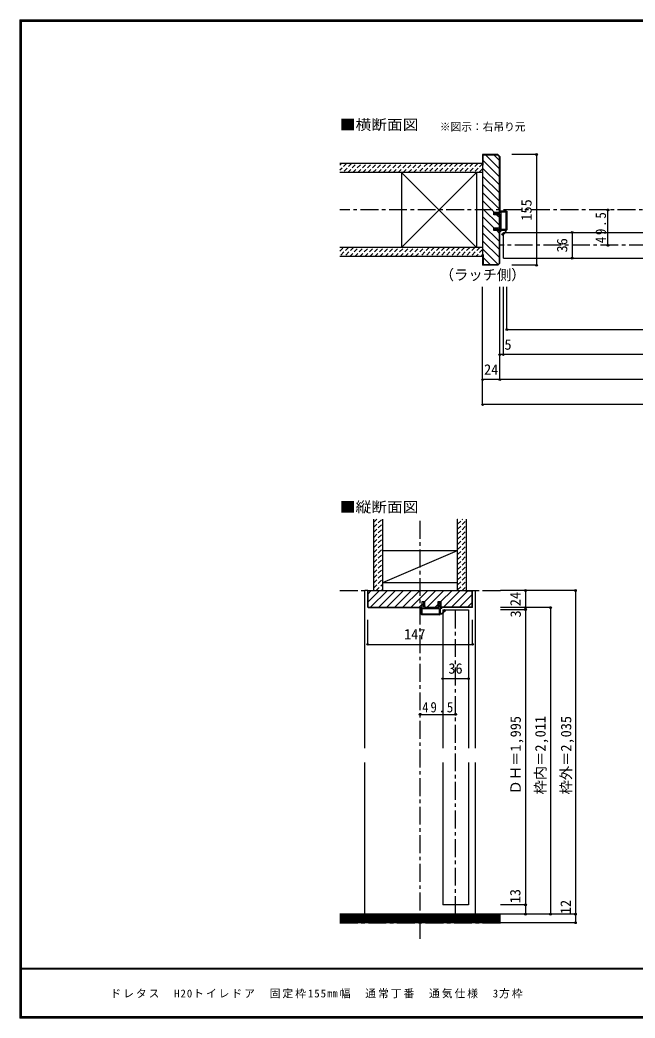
# Model space of a CAD drawing. Units: millimetres at full size, sheet at 1:5. Extents: x -973 to 977, y -718 to 696.
# Drawn here: x -973 to -112, y -701 to 696 of the extents above; entities that cross this region are included whole.
import ezdxf
from ezdxf.enums import TextEntityAlignment as Align

# ---------------------------------------------------------------- set-up
doc = ezdxf.new("R2010")
doc.units = ezdxf.units.MM
doc.header["$LTSCALE"] = 5
doc.header["$PDMODE"] = 32
doc.header["$PDSIZE"] = 2.5
doc.linetypes.add('CHAIN1', pattern=[8, 5, -1, 1, -1])
doc.linetypes.add('DASHED1', pattern=[1.8, 1.2, -0.6])
for name, color, linetype in [('0-0_補助線', 7, 'Continuous'), ('0-1_通り芯', 4, 'CHAIN1'), ('0-3_仕上げ', 2, 'Continuous'), ('0-4_枠', 3, 'Continuous'), ('0-6_扉', 6, 'Continuous'), ('0-A_文字', 3, 'Continuous'), ('0-B_寸法', 7, 'Continuous'), ('0-C_ハッチ', 4, 'DASHED1'), ('F-1_枠', 6, 'Continuous'), ('F-A_文字', 7, 'Continuous')]:
    doc.layers.add(name, color=color, linetype=linetype)
doc.styles.add('ＭＳ ゴシック', font='')
doc.styles.get('ＭＳ ゴシック').set_extended_font_data('MS Gothic')

# ---------------------------------------------------------------- blocks, each defined once
blk = doc.blocks.new('2')
at = {"layer": '0-0_補助線'}
for p, q in [((-9.846, -9.622), (-9.846, 15.078)), ((-8.846, 16.078), (0.354, 16.078)), ((-8.846, 15.878), (0.637, 15.878)), ((-8.446, 14.378), (-8.446, -8.922)), ((-8.146, 14.678), (-1.546, 14.678)), ((-1.246, 14.378), (-1.246, -8.922)), ((0.154, 11.653), (2.154, 11.653)), ((0.154, 11.653), (0.154, -8.497)), ((2.154, 10.953), (2.154, 11.653)), ((3.154, 11.653), (2.512, 10.83)), ((3.154, 11.653), (6.154, 11.653)), ((4.154, 13.753), (4.154, 13.053)), ((5.154, 13.053), (4.512, 13.876)), ((7.154, 13.053), (5.154, 13.053)), ((6.154, 10.953), (6.154, 11.653)), ((7.558, 12.258), (6.516, 10.835)), ((-1.48, -10.622), (-8.846, -10.622)), ((-1.546, -9.222), (-8.146, -9.222)), ((-1.189, -10.85), (-0.732, -12.694)), ((0.354, -12.922), (-0.441, -12.922)), ((0.154, -8.497), (2.154, -8.497)), ((4.154, -9.897), (0.154, -9.897)), ((0.154, -9.897), (0.154, -10.622)), ((0.154, -10.622), (0.645, -12.548)), ((2.154, -7.797), (2.154, -8.497)), ((3.154, -8.497), (2.512, -7.674)), ((3.154, -8.497), (6.154, -8.497)), ((4.154, -10.597), (4.154, -9.897)), ((5.154, -9.897), (4.512, -10.72)), ((7.154, -9.897), (5.154, -9.897)), ((6.154, -7.797), (6.154, -8.497)), ((7.558, -9.101), (6.516, -7.679))]:
    blk.add_line(p, q, dxfattribs=at)
for points in [[(-9.646, 15.078), (-9.646, -9.622), (-9.846, -9.622)], [(4.154, 13.053), (0.154, 13.053), (0.649, 15.723)]]:
    blk.add_lwpolyline(points, dxfattribs=at)
for centre, radius, start, end in [((-8.846, 15.078), 1, 90, 180), ((-8.846, 15.078), 0.8, 90, 180), ((-8.146, 14.378), 0.3, 90, 180), ((-1.546, 14.378), 0.3, 0, 90), ((0.354, 15.778), 0.3, 349.49875, 90), ((2.354, 10.953), 0.2, 180, 322.03043), ((4.354, 13.753), 0.2, 37.96957, 180), ((6.354, 10.953), 0.2, 180, 323.78053), ((7.154, 12.553), 0.5, 323.78053, 90), ((-8.846, -9.622), 1, 180, 270), ((-2.846, -10.72), 6, 179.06153, 259.29815), ((-8.146, -8.922), 0.3, 180, 270), ((-2.846, -10.72), 5.3, 178.93757, 259.29815), ((-1.546, -8.922), 0.3, 270, 0), ((-1.48, -10.922), 0.3, 13.9282, 90), ((-0.441, -12.622), 0.3, 193.9282, 270), ((0.354, -12.622), 0.3, 270, 14.29438), ((2.354, -7.797), 0.2, 37.96957, 180), ((4.354, -10.597), 0.2, 180, 322.03043), ((6.354, -7.797), 0.2, 36.21947, 180), ((7.154, -9.397), 0.5, 270, 36.21947), ((-3.896, -16.272), 0.35, 259.29815, 79.29815)]:
    blk.add_arc(centre, radius, start, end, dxfattribs=at)
blk.add_point((-3.896, -16.622), dxfattribs=at)

msp = doc.modelspace()

# ---------------------------------------------------------------- linework, layer by layer
at = {"layer": '0-1_通り芯'}
for p, q in [((528.653, 430), (-525.347, 430)), ((304.653, 380.5), (-301.347, 380.5)), ((-412.847, -590.145), (-412.847, -2.5)), ((-525.347, -102.5), (-300.347, -102.5)), ((-363.347, -555.5), (-363.347, -126)), ((-525.347, -567.5), (-300.347, -567.5))]:
    msp.add_line(p, q, dxfattribs=at)
at = {"layer": '0-1_通り芯', "linetype": 'Continuous'}
for p, q in [((-149.925, 380.5), (-149.925, 430)), ((-412.847, -275.882), (-363.347, -275.882))]:
    msp.add_line(p, q, dxfattribs=at)
at = {"layer": '0-1_通り芯', "color": 7}
for p in [(-149.925, 430), (-149.925, 380.5), (-412.847, -275.882), (-363.347, -275.882)]:
    msp.add_point(p, dxfattribs=at)
at = {"layer": '0-3_仕上げ'}
for p, q in [((-325.347, 495), (-525.347, 495)), ((-325.347, 482.5), (-525.347, 482.5)), ((-325.347, 377.5), (-525.347, 377.5)), ((-325.347, 365), (-525.347, 365)), ((-477.847, -102.5), (-477.847, -2.5)), ((-465.347, -102.5), (-465.347, -2.5)), ((-360.347, -102.5), (-360.347, -2.5)), ((-347.847, -102.5), (-347.847, -2.5)), ((-300.347, -555.5), (-525.347, -555.5)), ((-300.347, -567.5), (-525.347, -567.5))]:
    msp.add_line(p, q, dxfattribs=at)
at = {"layer": '0-3_仕上げ', "color": 3}
for p, q in [((-438.847, 482.5), (-438.847, 377.5)), ((-333.847, 482.5), (-333.847, 377.5)), ((-465.347, -46.5), (-360.347, -46.5)), ((-465.347, -91.5), (-360.347, -91.5))]:
    msp.add_line(p, q, dxfattribs=at)
at = {"layer": '0-3_仕上げ', "color": 7}
for p, q in [((-333.847, 377.5), (-438.847, 482.5)), ((-438.847, 377.5), (-333.847, 482.5)), ((-465.347, -91.5), (-360.347, -46.5)), ((-300.347, -557), (-525.347, -557)), ((-300.347, -558.5), (-525.347, -558.5)), ((-300.347, -560), (-525.347, -560)), ((-300.347, -561.5), (-525.347, -561.5)), ((-300.347, -563), (-525.347, -563)), ((-300.347, -564.5), (-525.347, -564.5)), ((-300.347, -566), (-525.347, -566))]:
    msp.add_line(p, q, dxfattribs=at)
at = {"layer": '0-4_枠'}
for p, q in [((-325.347, 507.5), (-325.347, 352.5)), ((-304.175, 507.5), (-325.347, 507.5)), ((-304.383, 507), (-301.847, 504.464)), ((-304.175, 507.5), (-301.347, 504.672)), ((-301.847, 427), (-301.847, 504.464)), ((-301.347, 504.672), (-301.347, 427)), ((-324.847, 492.5), (-325.347, 492.5)), ((-301.347, 423.3), (-309.847, 423.3)), ((-301.847, 404.7), (-301.847, 423.3)), ((-301.347, 404.7), (-301.347, 423.3)), ((-309.847, 401), (-309.847, 404.7)), ((-301.347, 404.7), (-309.847, 404.7)), ((-301.347, 401), (-309.847, 401)), ((-301.847, 355.536), (-301.847, 401)), ((-301.347, 355.328), (-301.347, 401)), ((-324.847, 367.5), (-325.347, 367.5)), ((-324.847, 367.5), (-324.847, 353)), ((-304.175, 352.5), (-325.347, 352.5)), ((-304.382, 353), (-324.847, 353)), ((-304.382, 353), (-301.847, 355.536)), ((-304.175, 352.5), (-301.347, 355.328)), ((-486.347, -102.5), (-339.347, -102.5)), ((-485.847, -125.586), (-485.847, -103)), ((-476.347, -103), (-485.847, -103)), ((-476.347, -102.5), (-476.347, -103)), ((-349.347, -103), (-349.347, -102.5)), ((-349.347, -103), (-339.847, -103)), ((-339.847, -125.586), (-339.847, -103)), ((-485.433, -126), (-485.847, -125.586)), ((-409.847, -118), (-406.147, -118)), ((-409.847, -126.5), (-409.847, -118)), ((-406.147, -126.5), (-406.147, -118)), ((-387.547, -126.5), (-387.547, -118)), ((-340.261, -126), (-339.847, -125.586)), ((-485.64, -126.5), (-409.847, -126.5)), ((-485.433, -126), (-409.847, -126)), ((-406.147, -126), (-387.547, -126)), ((-406.147, -126.5), (-387.547, -126.5)), ((-340.261, -126), (-383.847, -126)), ((-340.054, -126.5), (-383.847, -126.5))]:
    msp.add_line(p, q, dxfattribs=at)
at = {"layer": '0-4_枠', "color": 4}
for p, q in [((-486.347, -102.5), (-490.347, -102.5)), ((-490.347, -323.25), (-490.347, -102.5)), ((-339.347, -102.5), (-335.347, -102.5)), ((-335.347, -323.25), (-335.347, -102.5)), ((-490.347, -555.5), (-490.347, -343.25)), ((-335.347, -555.5), (-335.347, -343.25))]:
    msp.add_line(p, q, dxfattribs=at)
at = {"layer": '0-4_枠'}
for points in [[(-324.847, 492.5), (-324.847, 507), (-304.383, 507)], [(-309.847, 423.3), (-309.847, 427), (-301.347, 427)], [(-485.64, -126.5), (-486.347, -125.793), (-486.347, -102.5)], [(-340.054, -126.5), (-339.347, -125.793), (-339.347, -102.5)], [(-387.547, -118), (-383.847, -118), (-383.847, -126.5)]]:
    msp.add_lwpolyline(points, dxfattribs=at)
at = {"layer": '0-6_扉'}
for p, q in [((-296.347, 362.5), (-296.347, 398.5)), ((-296.347, 398.5), (302.653, 398.5)), ((-296.347, 362.5), (302.653, 362.5)), ((-381.347, -129.5), (-345.347, -129.5)), ((-381.347, -129.5), (-381.347, -323.25)), ((-345.347, -129.5), (-345.347, -323.25)), ((-381.347, -343.25), (-381.347, -542.5)), ((-345.347, -343.25), (-345.347, -542.5)), ((-345.347, -542.5), (-381.347, -542.5))]:
    msp.add_line(p, q, dxfattribs=at)
at = {"layer": '0-B_寸法', "color": 4}
for p, q in [((-249.925, 507.5), (-284.447, 507.5)), ((-199.925, 398.5), (-199.925, 362.5)), ((-325.347, 157.5), (-325.347, 322.5)), ((-301.347, 192.5), (-301.347, 322.5)), ((-296.347, 227.5), (-296.347, 322.5)), ((-291.347, 262.5), (-291.347, 322.5)), ((-291.347, 262.5), (244.658, 262.5)), ((304.653, 227.5), (-301.347, 227.5)), ((328.653, 192.5), (-325.347, 192.5)), ((328.653, 157.5), (-325.347, 157.5)), ((-195.49, -102.5), (-300.347, -102.5)), ((-265.347, -102.5), (-265.347, -555.5)), ((-195.49, -102.5), (-195.49, -567.5)), ((-230.347, -126.5), (-300.347, -126.5)), ((-265.347, -129.5), (-300.347, -129.5)), ((-230.347, -126.5), (-230.347, -555.5)), ((-486.347, -177.922), (-486.347, -143.4)), ((-381.347, -225.882), (-345.347, -225.882)), ((-265.347, -542.5), (-300.347, -542.5)), ((-195.49, -555.5), (-300.347, -555.5)), ((-195.49, -567.5), (-300.347, -567.5))]:
    msp.add_line(p, q, dxfattribs=at)
for points in [[(-249.925, 507.5), (-249.925, 352.5), (-284.447, 352.5)], [(-486.347, -177.922), (-339.347, -177.922), (-339.347, -143.4)]]:
    msp.add_lwpolyline(points, dxfattribs=at)
at = {"layer": '0-B_寸法'}
for p in [(-249.925, 507.5), (-199.925, 398.5), (-199.925, 362.5), (-249.925, 352.5), (-291.347, 262.5), (-301.347, 227.5), (-296.347, 227.5), (-325.347, 192.5), (-301.347, 192.5), (-325.347, 157.5), (-265.347, -102.5), (-195.49, -102.5), (-265.347, -126.5), (-230.347, -126.5), (-265.347, -129.5), (-486.347, -177.922), (-339.347, -177.922), (-381.347, -225.882), (-345.347, -225.882), (-265.347, -542.5), (-265.347, -555.5), (-230.347, -555.5), (-195.49, -555.5), (-195.49, -567.5)]:
    msp.add_point(p, dxfattribs=at)
at = {"layer": '0-C_ハッチ', "linetype": 'Continuous'}
for p, q in [((-321.18, 507), (-301.847, 487.666)), ((-309.867, 507), (-301.847, 498.98)), ((-324.847, 499.353), (-301.847, 476.353)), ((-325.347, 488.539), (-301.847, 465.039)), ((-325.347, 477.225), (-301.847, 453.725)), ((-325.347, 465.912), (-301.847, 442.412)), ((-325.347, 454.598), (-301.847, 431.098)), ((-325.347, 443.284), (-309.063, 427)), ((-325.347, 431.97), (-301.847, 408.47)), ((-325.347, 420.657), (-309.39, 404.7)), ((-305.363, 423.3), (-301.847, 419.784)), ((-325.347, 409.343), (-301.847, 385.843)), ((-325.347, 398.029), (-301.847, 374.529)), ((-305.69, 401), (-301.847, 397.157)), ((-325.347, 386.716), (-301.847, 363.216)), ((-325.347, 375.402), (-303.664, 353.719)), ((-324.847, 363.588), (-314.259, 353)), ((-485.847, -118.306), (-470.041, -102.5)), ((-485.847, -106.992), (-481.855, -103)), ((-482.227, -126), (-458.727, -102.5)), ((-470.914, -126), (-447.414, -102.5)), ((-459.6, -126), (-436.1, -102.5)), ((-448.286, -126), (-424.786, -102.5)), ((-436.972, -126), (-413.472, -102.5)), ((-425.659, -126), (-402.159, -102.5)), ((-406.345, -118), (-390.845, -102.5)), ((-403.031, -126), (-379.531, -102.5)), ((-383.847, -118.13), (-368.217, -102.5)), ((-380.404, -126), (-356.904, -102.5)), ((-369.09, -126), (-346.09, -103)), ((-357.776, -126), (-339.847, -108.071)), ((-414.345, -126), (-409.847, -121.502)), ((-391.717, -126), (-387.547, -121.83)), ((-346.463, -126), (-339.847, -119.385))]:
    msp.add_line(p, q, dxfattribs=at)
at = {"layer": '0-C_ハッチ'}
for p, q in [((-525.347, 492.668), (-523.015, 495)), ((-515.944, 495), (-525.347, 485.597)), ((-508.873, 495), (-521.373, 482.5)), ((-514.302, 482.5), (-501.802, 495)), ((-507.231, 482.5), (-494.731, 495)), ((-500.16, 482.5), (-487.66, 495)), ((-493.089, 482.5), (-480.589, 495)), ((-486.018, 482.5), (-473.518, 495)), ((-478.947, 482.5), (-466.447, 495)), ((-471.876, 482.5), (-459.376, 495)), ((-464.805, 482.5), (-452.305, 495)), ((-457.734, 482.5), (-445.234, 495)), ((-450.662, 482.5), (-438.162, 495)), ((-443.591, 482.5), (-431.091, 495)), ((-436.52, 482.5), (-424.02, 495)), ((-429.449, 482.5), (-416.949, 495)), ((-422.378, 482.5), (-409.878, 495)), ((-402.807, 495), (-415.307, 482.5)), ((-395.736, 495), (-408.236, 482.5)), ((-388.665, 495), (-401.165, 482.5)), ((-381.594, 495), (-394.094, 482.5)), ((-374.523, 495), (-387.023, 482.5)), ((-367.452, 495), (-379.952, 482.5)), ((-360.381, 495), (-372.881, 482.5)), ((-353.31, 495), (-365.81, 482.5)), ((-346.239, 495), (-358.739, 482.5)), ((-339.168, 495), (-351.668, 482.5)), ((-332.096, 495), (-344.596, 482.5)), ((-325.347, 494.678), (-337.525, 482.5)), ((-325.347, 487.607), (-330.454, 482.5)), ((-525.347, 372.46), (-520.307, 377.5)), ((-513.236, 377.5), (-525.347, 365.389)), ((-506.165, 377.5), (-518.665, 365)), ((-511.594, 365), (-499.094, 377.5)), ((-504.523, 365), (-492.023, 377.5)), ((-497.452, 365), (-484.952, 377.5)), ((-490.381, 365), (-477.881, 377.5)), ((-483.31, 365), (-470.81, 377.5)), ((-476.239, 365), (-463.739, 377.5)), ((-469.168, 365), (-456.668, 377.5)), ((-462.096, 365), (-449.596, 377.5)), ((-455.025, 365), (-442.525, 377.5)), ((-447.954, 365), (-435.454, 377.5)), ((-440.883, 365), (-428.383, 377.5)), ((-433.812, 365), (-421.312, 377.5)), ((-426.741, 365), (-414.241, 377.5)), ((-419.67, 365), (-407.17, 377.5)), ((-400.099, 377.5), (-412.599, 365)), ((-393.028, 377.5), (-405.528, 365)), ((-385.957, 377.5), (-398.457, 365)), ((-378.886, 377.5), (-391.386, 365)), ((-371.815, 377.5), (-384.315, 365)), ((-364.744, 377.5), (-377.244, 365)), ((-357.673, 377.5), (-370.173, 365)), ((-350.601, 377.5), (-363.101, 365)), ((-343.53, 377.5), (-356.03, 365)), ((-336.459, 377.5), (-348.959, 365)), ((-329.388, 377.5), (-341.888, 365)), ((-325.347, 374.47), (-334.817, 365)), ((-325.347, 367.399), (-327.746, 365)), ((-477.847, -14.04), (-466.307, -2.5)), ((-477.847, -6.969), (-473.378, -2.5)), ((-477.847, -21.111), (-465.347, -8.611)), ((-360.347, -9.677), (-353.17, -2.5)), ((-360.347, -2.606), (-360.241, -2.5)), ((-360.347, -16.748), (-347.847, -4.248)), ((-360.347, -23.819), (-347.847, -11.319)), ((-477.847, -28.182), (-465.347, -15.682)), ((-477.847, -35.253), (-465.347, -22.753)), ((-360.347, -30.89), (-347.847, -18.39)), ((-360.347, -37.961), (-347.847, -25.461)), ((-477.847, -42.324), (-465.347, -29.824)), ((-477.847, -49.395), (-465.347, -36.895)), ((-360.347, -45.032), (-347.847, -32.532)), ((-360.347, -52.103), (-347.847, -39.603)), ((-477.847, -56.466), (-465.347, -43.966)), ((-477.847, -63.537), (-465.347, -51.037)), ((-360.347, -59.174), (-347.847, -46.674)), ((-360.347, -66.246), (-347.847, -53.746)), ((-477.847, -70.608), (-465.347, -58.108)), ((-477.847, -77.679), (-465.347, -65.179)), ((-360.347, -73.317), (-347.847, -60.817)), ((-360.347, -80.388), (-347.847, -67.888)), ((-477.847, -84.751), (-465.347, -72.251)), ((-477.847, -91.822), (-465.347, -79.322)), ((-360.347, -87.459), (-347.847, -74.959)), ((-360.347, -94.53), (-347.847, -82.03)), ((-477.847, -98.893), (-465.347, -86.393)), ((-474.311, -102.428), (-465.347, -93.464)), ((-360.347, -101.601), (-347.847, -89.101)), ((-354.175, -102.5), (-347.847, -96.172)), ((-467.312, -102.5), (-465.347, -100.535))]:
    msp.add_line(p, q, dxfattribs=at)
at = {"layer": 'F-1_枠'}
for p, q in [((-973.347, 695.833), (-973.347, -700.833)), ((-973.347, 695.833), (976.653, 695.833)), ((-973.347, 695), (976.653, 695)), ((-973.347, 694.167), (976.653, 694.167)), ((-972.514, 695.833), (-972.514, -700.833)), ((-971.68, 695.833), (-971.68, -700.833)), ((976.653, -631.667), (-973.347, -631.667)), ((976.653, -632.5), (-973.347, -632.5)), ((976.653, -699.167), (-973.347, -699.167)), ((976.653, -700), (-973.347, -700)), ((976.653, -700.833), (-973.347, -700.833))]:
    msp.add_line(p, q, dxfattribs=at)

# ---------------------------------------------------------------- block references
at = {"layer": '0-0_補助線', "xscale": -1}
msp.add_blockref('2', (-301.193, 412.422), dxfattribs=at)
at = {"layer": '0-0_補助線', "rotation": 90}
msp.add_blockref('2', (-395.269, -126.654), dxfattribs=at)

# ---------------------------------------------------------------- texts
at = {"layer": '0-1_通り芯', "color": 7, "insert": (-152.425, 383.375), "char_height": 14.66, "attachment_point": 7, "rotation": 90, "style": 'ＭＳ ゴシック'}
msp.add_mtext('\\T1.28;\\W0.9;49.5', dxfattribs=at)
at = {"layer": '0-1_通り芯', "color": 7, "insert": (-409.972, -273.382), "char_height": 14.66, "attachment_point": 7, "style": 'ＭＳ ゴシック'}
msp.add_mtext('\\T1.28;\\W0.9;49.5', dxfattribs=at)
at = {"layer": '0-A_文字', "color": 7, "style": 'ＭＳ ゴシック', "width": 1.1}
for s, p in [('■横断面図', (-525.347, 537.5)), ('■縦断面図', (-525.347, 2.5))]:
    msp.add_text(s, height=14.66, dxfattribs=at).set_placement(p, align=Align.BOTTOM_LEFT)
at = {"layer": '0-A_文字', "color": 7, "style": 'ＭＳ ゴシック'}
for s, height, p in [('※図示：右吊り元', 11, (-385.313, 537.5)), ('（ラッチ側）', 14.66, (-385.347, 327.5))]:
    msp.add_text(s, height=height, dxfattribs=at).set_placement(p, align=Align.BOTTOM_LEFT)
at = {"layer": '0-B_寸法', "style": 'ＭＳ ゴシック'}
for s, p in [('155', (-252.425, 415)), ('36', (-202.425, 370.5)), ('24', (-267.847, -124.5)), ('3', (-267.51, -140.385)), ('枠内＝2,011', (-232.847, -388)), ('ＤＨ＝1,995', (-267.527, -388)), ('枠外＝2,035', (-196.833, -388)), ('13', (-268.056, -540.215)), ('12', (-197.406, -555.398))]:
    msp.add_text(s, height=14.66, rotation=90, dxfattribs=at).set_placement(p, align=Align.BOTTOM_LEFT)
for s, p in [('5', (-294.861, 230)), ('24', (-323.347, 195)), ('147', (-435.347, -175.422)), ('36', (-373.347, -223.382))]:
    msp.add_text(s, height=14.66, dxfattribs=at).set_placement(p, align=Align.BOTTOM_LEFT)
at = {"layer": 'F-A_文字', "insert": (-846.68, -673.333), "char_height": 11, "attachment_point": 7, "style": 'ＭＳ ゴシック'}
msp.add_mtext('\\T1.19;ドレタス\u3000H20トイレドア\u3000固定枠155㎜幅\u3000通常丁番\u3000通気仕様\u30003方枠', dxfattribs=at)

doc.saveas('drawing.dxf')
